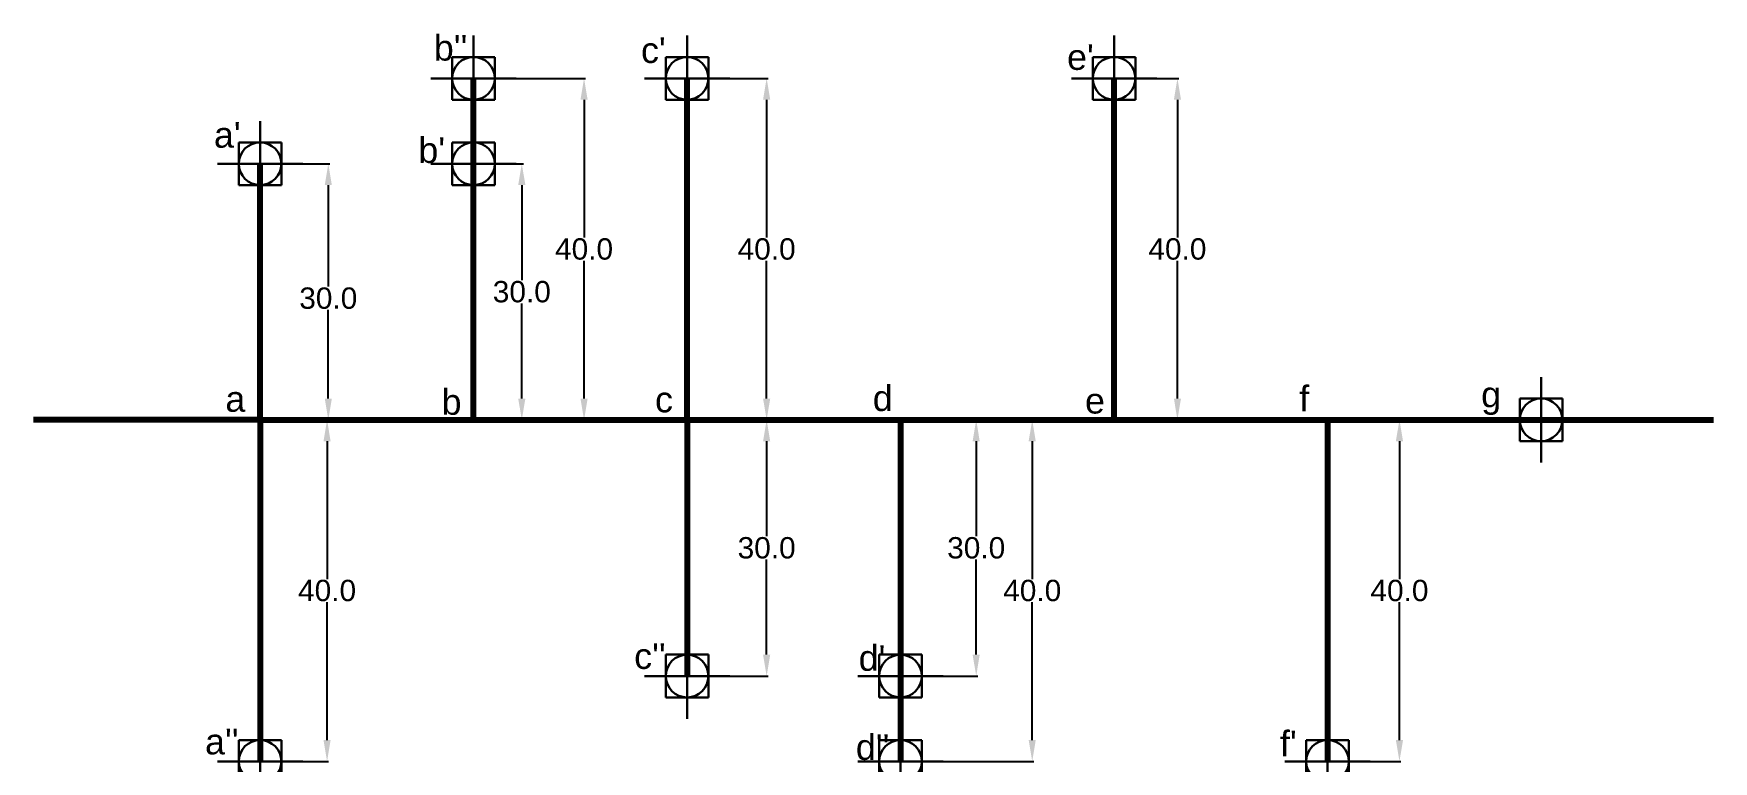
# Model space of a CAD drawing. Header units: millimetres. Extents: x -35 to 162, y 264 to 349.
import ezdxf

# ---------------------------------------------------------------- set-up
doc = ezdxf.new("R2010")
doc.units = ezdxf.units.MM
doc.header["$PDMODE"] = 98
doc.header["$PDSIZE"] = 5
doc.layers.add('thick continuous', color=7, linetype='Continuous', lineweight=30)
doc.styles.get("Standard").update_dxf_attribs({"font": 'Arial.ttf'})
doc.dimstyles.get("Standard").update_dxf_attribs({"dimtxt": 2.5, "dimasz": 2.5, "dimexe": 0.18, "dimexo": 0.0625, "dimgap": 0.09, "dimtad": 0, "dimtih": 1, "dimtoh": 1, "dimdec": 1, "dimzin": 0, "dimdsep": 46, "dimtxsty": 'Standard', "dimcen": 0.09, "dimadec": 0, "dimazin": 0, "dimtfac": 1, "dimtdec": 1, "dimtofl": 0, "dimtmove": 0, "dimatfit": 3, "dimfxl": 1, "dimtolj": 1, "dimtzin": 0, "dimarcsym": 0})

# ---------------------------------------------------------------- blocks, each defined once
blk = doc.blocks.new('*D0')
at = {"layer": 'Defpoints', "color": 0, "transparency": 16777216}
for p in [(-8.36, 333.7), (-0.37, 333.7), (-8.36, 303.7)]:
    blk.add_point(p, dxfattribs=at)
at = {"layer": 'thick continuous', "color": 0, "lineweight": -2, "transparency": 16777216}
for p, q in [((-8.3, 333.7), (-0.19, 333.7)), ((-0.37, 331.2), (-0.37, 319.31)), ((-0.37, 306.2), (-0.37, 316.57)), ((-8.3, 303.7), (-0.19, 303.7))]:
    blk.add_line(p, q, dxfattribs=at)
at = {"layer": 'thick continuous', "color": 0, "transparency": 16777216}
for points in [[(-0.78, 331.2), (0.05, 331.2), (-0.37, 333.7)], [(-0.78, 306.2), (0.05, 306.2), (-0.37, 303.7)]]:
    blk.add_solid(points, dxfattribs=at)
at = {"layer": 'thick continuous', "color": 0, "lineweight": 5, "transparency": 16777216, "insert": (-0.37, 317.94), "char_height": 2.5, "attachment_point": 5}
blk.add_mtext('\\A1;30.0', dxfattribs=at)
blk = doc.blocks.new('*D1')
at = {"layer": 'Defpoints', "color": 0, "transparency": 16777216}
for p in [(16.64, 333.7), (22.29, 333.7), (16.64, 303.7)]:
    blk.add_point(p, dxfattribs=at)
at = {"layer": 'thick continuous', "color": 0, "lineweight": -2, "transparency": 16777216}
for p, q in [((16.7, 333.7), (22.47, 333.7)), ((22.29, 331.2), (22.29, 320.06)), ((22.29, 306.2), (22.29, 317.33)), ((16.7, 303.7), (22.47, 303.7))]:
    blk.add_line(p, q, dxfattribs=at)
at = {"layer": 'thick continuous', "color": 0, "transparency": 16777216}
for points in [[(21.87, 331.2), (22.71, 331.2), (22.29, 333.7)], [(21.87, 306.2), (22.71, 306.2), (22.29, 303.7)]]:
    blk.add_solid(points, dxfattribs=at)
at = {"layer": 'thick continuous', "color": 0, "lineweight": 5, "transparency": 16777216, "insert": (22.29, 318.7), "char_height": 2.5, "attachment_point": 5}
blk.add_mtext('\\A1;30.0', dxfattribs=at)
blk = doc.blocks.new('*D2')
at = {"layer": 'Defpoints', "color": 0, "transparency": 16777216}
for p in [(16.64, 343.7), (16.64, 303.7), (29.58, 303.7)]:
    blk.add_point(p, dxfattribs=at)
at = {"layer": 'thick continuous', "color": 0, "lineweight": -2, "transparency": 16777216}
for p, q in [((16.7, 343.7), (29.76, 343.7)), ((29.58, 341.2), (29.58, 325.06)), ((29.58, 306.2), (29.58, 322.33)), ((16.7, 303.7), (29.76, 303.7))]:
    blk.add_line(p, q, dxfattribs=at)
at = {"layer": 'thick continuous', "color": 0, "transparency": 16777216}
for points in [[(29.16, 341.2), (30, 341.2), (29.58, 343.7)], [(29.16, 306.2), (30, 306.2), (29.58, 303.7)]]:
    blk.add_solid(points, dxfattribs=at)
at = {"layer": 'thick continuous', "color": 0, "lineweight": 5, "transparency": 16777216, "insert": (29.58, 323.7), "char_height": 2.5, "attachment_point": 5}
blk.add_mtext('\\A1;40.0', dxfattribs=at)
blk = doc.blocks.new('*D3')
at = {"layer": 'Defpoints', "color": 0, "transparency": 16777216}
for p in [(41.64, 343.7), (41.64, 303.7), (50.96, 303.7)]:
    blk.add_point(p, dxfattribs=at)
at = {"layer": 'thick continuous', "color": 0, "lineweight": -2, "transparency": 16777216}
for p, q in [((41.7, 343.7), (51.14, 343.7)), ((50.96, 341.2), (50.96, 325.06)), ((50.96, 306.2), (50.96, 322.33)), ((41.7, 303.7), (51.14, 303.7))]:
    blk.add_line(p, q, dxfattribs=at)
at = {"layer": 'thick continuous', "color": 0, "transparency": 16777216}
for points in [[(50.54, 341.2), (51.38, 341.2), (50.96, 343.7)], [(50.54, 306.2), (51.38, 306.2), (50.96, 303.7)]]:
    blk.add_solid(points, dxfattribs=at)
at = {"layer": 'thick continuous', "color": 0, "lineweight": 5, "transparency": 16777216, "insert": (50.96, 323.7), "char_height": 2.5, "attachment_point": 5}
blk.add_mtext('\\A1;40.0', dxfattribs=at)
blk = doc.blocks.new('*D4')
at = {"layer": 'Defpoints', "color": 0, "transparency": 16777216}
for p in [(41.64, 303.7), (41.64, 273.7), (50.96, 273.7)]:
    blk.add_point(p, dxfattribs=at)
at = {"layer": 'thick continuous', "color": 0, "lineweight": -2, "transparency": 16777216}
for p, q in [((41.7, 303.7), (51.14, 303.7)), ((50.96, 301.2), (50.96, 290.06)), ((50.96, 276.2), (50.96, 287.33)), ((41.7, 273.7), (51.14, 273.7))]:
    blk.add_line(p, q, dxfattribs=at)
at = {"layer": 'thick continuous', "color": 0, "transparency": 16777216}
for points in [[(50.54, 301.2), (51.38, 301.2), (50.96, 303.7)], [(50.54, 276.2), (51.38, 276.2), (50.96, 273.7)]]:
    blk.add_solid(points, dxfattribs=at)
at = {"layer": 'thick continuous', "color": 0, "lineweight": 5, "transparency": 16777216, "insert": (50.96, 288.7), "char_height": 2.5, "attachment_point": 5}
blk.add_mtext('\\A1;30.0', dxfattribs=at)
blk = doc.blocks.new('*D5')
at = {"layer": 'Defpoints', "color": 0, "transparency": 16777216}
for p in [(66.64, 303.7), (66.64, 273.7), (75.5, 273.7)]:
    blk.add_point(p, dxfattribs=at)
at = {"layer": 'thick continuous', "color": 0, "lineweight": -2, "transparency": 16777216}
for p, q in [((66.7, 303.7), (75.68, 303.7)), ((75.5, 301.2), (75.5, 290.06)), ((75.5, 276.2), (75.5, 287.33)), ((66.7, 273.7), (75.68, 273.7))]:
    blk.add_line(p, q, dxfattribs=at)
at = {"layer": 'thick continuous', "color": 0, "transparency": 16777216}
for points in [[(75.08, 301.2), (75.91, 301.2), (75.5, 303.7)], [(75.08, 276.2), (75.91, 276.2), (75.5, 273.7)]]:
    blk.add_solid(points, dxfattribs=at)
at = {"layer": 'thick continuous', "color": 0, "lineweight": 5, "transparency": 16777216, "insert": (75.5, 288.7), "char_height": 2.5, "attachment_point": 5}
blk.add_mtext('\\A1;30.0', dxfattribs=at)
blk = doc.blocks.new('*D6')
at = {"layer": 'Defpoints', "color": 0, "transparency": 16777216}
for p in [(66.64, 303.7), (66.64, 263.7), (82.06, 263.7)]:
    blk.add_point(p, dxfattribs=at)
at = {"layer": 'thick continuous', "color": 0, "lineweight": -2, "transparency": 16777216}
for p, q in [((66.7, 303.7), (82.24, 303.7)), ((82.06, 301.2), (82.06, 285.06)), ((82.06, 266.2), (82.06, 282.33)), ((66.7, 263.7), (82.24, 263.7))]:
    blk.add_line(p, q, dxfattribs=at)
at = {"layer": 'thick continuous', "color": 0, "transparency": 16777216}
for points in [[(81.64, 301.2), (82.47, 301.2), (82.06, 303.7)], [(81.64, 266.2), (82.47, 266.2), (82.06, 263.7)]]:
    blk.add_solid(points, dxfattribs=at)
at = {"layer": 'thick continuous', "color": 0, "lineweight": 5, "transparency": 16777216, "insert": (82.06, 283.7), "char_height": 2.5, "attachment_point": 5}
blk.add_mtext('\\A1;40.0', dxfattribs=at)
blk = doc.blocks.new('*D7')
at = {"layer": 'Defpoints', "color": 0, "transparency": 16777216}
for p in [(91.64, 343.7), (91.64, 303.7), (99.06, 303.7)]:
    blk.add_point(p, dxfattribs=at)
at = {"layer": 'thick continuous', "color": 0, "lineweight": -2, "transparency": 16777216}
for p, q in [((91.7, 343.7), (99.24, 343.7)), ((99.06, 341.2), (99.06, 325.06)), ((99.06, 306.2), (99.06, 322.33)), ((91.7, 303.7), (99.24, 303.7))]:
    blk.add_line(p, q, dxfattribs=at)
at = {"layer": 'thick continuous', "color": 0, "transparency": 16777216}
for points in [[(98.65, 341.2), (99.48, 341.2), (99.06, 343.7)], [(98.65, 306.2), (99.48, 306.2), (99.06, 303.7)]]:
    blk.add_solid(points, dxfattribs=at)
at = {"layer": 'thick continuous', "color": 0, "lineweight": 5, "transparency": 16777216, "insert": (99.06, 323.7), "char_height": 2.5, "attachment_point": 5}
blk.add_mtext('\\A1;40.0', dxfattribs=at)
blk = doc.blocks.new('*D8')
at = {"layer": 'Defpoints', "color": 0, "transparency": 16777216}
for p in [(116.64, 303.7), (116.64, 263.7), (125.06, 263.7)]:
    blk.add_point(p, dxfattribs=at)
at = {"layer": 'thick continuous', "color": 0, "lineweight": -2, "transparency": 16777216}
for p, q in [((116.7, 303.7), (125.24, 303.7)), ((125.06, 301.2), (125.06, 285.06)), ((125.06, 266.2), (125.06, 282.33)), ((116.7, 263.7), (125.24, 263.7))]:
    blk.add_line(p, q, dxfattribs=at)
at = {"layer": 'thick continuous', "color": 0, "transparency": 16777216}
for points in [[(124.64, 301.2), (125.48, 301.2), (125.06, 303.7)], [(124.64, 266.2), (125.48, 266.2), (125.06, 263.7)]]:
    blk.add_solid(points, dxfattribs=at)
at = {"layer": 'thick continuous', "color": 0, "lineweight": 5, "transparency": 16777216, "insert": (125.06, 283.7), "char_height": 2.5, "attachment_point": 5}
blk.add_mtext('\\A1;40.0', dxfattribs=at)
blk = doc.blocks.new('*D9')
at = {"layer": 'Defpoints', "color": 0, "transparency": 16777216}
for p in [(-8.36, 303.7), (-8.36, 263.7), (-0.51, 263.7)]:
    blk.add_point(p, dxfattribs=at)
at = {"layer": 'thick continuous', "color": 0, "lineweight": -2, "transparency": 16777216}
for p, q in [((-8.3, 303.7), (-0.33, 303.7)), ((-0.51, 301.2), (-0.51, 285.06)), ((-0.51, 266.2), (-0.51, 282.33)), ((-8.3, 263.7), (-0.33, 263.7))]:
    blk.add_line(p, q, dxfattribs=at)
at = {"layer": 'thick continuous', "color": 0, "transparency": 16777216}
for points in [[(-0.93, 301.2), (-0.1, 301.2), (-0.51, 303.7)], [(-0.93, 266.2), (-0.1, 266.2), (-0.51, 263.7)]]:
    blk.add_solid(points, dxfattribs=at)
at = {"layer": 'thick continuous', "color": 0, "lineweight": 5, "transparency": 16777216, "insert": (-0.51, 283.7), "char_height": 2.5, "attachment_point": 5}
blk.add_mtext('\\A1;40.0', dxfattribs=at)

msp = doc.modelspace()

# ---------------------------------------------------------------- linework, layer by layer
at = {"layer": 'thick continuous', "color": 5, "lineweight": 80}
for p, q in [((16.64, 303.7), (16.64, 343.7)), ((41.64, 303.7), (41.64, 343.7)), ((91.64, 303.7), (91.64, 343.7)), ((-8.36, 303.7), (-8.36, 333.7)), ((-8.36, 303.7), (-8.36, 263.7)), ((41.64, 303.7), (41.64, 273.7)), ((66.64, 303.7), (66.64, 263.7)), ((116.64, 303.7), (116.64, 263.7))]:
    msp.add_line(p, q, dxfattribs=at)
at = {"layer": 'thick continuous'}
for p, q in [((16.64, 303.7), (16.64, 333.7)), ((-8.36, 303.7), (-8.36, 303.7)), ((66.64, 303.7), (66.64, 273.7)), ((116.64, 303.7), (142.4, 303.7)), ((116.64, 303.7), (141.64, 303.7))]:
    msp.add_line(p, q, dxfattribs=at)
at = {"layer": 'thick continuous', "lineweight": 80}
for p, q in [((-8.36, 303.7), (-34.88, 303.7)), ((-8.36, 303.7), (16.64, 303.7)), ((16.64, 303.7), (41.64, 303.7)), ((41.64, 303.7), (66.64, 303.7)), ((66.64, 303.7), (91.64, 303.7)), ((91.64, 303.7), (116.64, 303.7)), ((116.64, 303.7), (141.64, 303.7)), ((141.64, 303.7), (161.82, 303.7))]:
    msp.add_line(p, q, dxfattribs=at)
at = {"layer": 'thick continuous'}
for p in [(16.64, 343.7), (41.64, 343.7), (91.64, 343.7), (-8.36, 333.7), (16.64, 333.7), (141.64, 303.7), (41.64, 273.7), (66.64, 273.7), (-8.36, 263.7), (66.64, 263.7), (116.64, 263.7)]:
    msp.add_point(p, dxfattribs=at)

# ---------------------------------------------------------------- texts
at = {"layer": 'thick continuous', "color": 0, "char_height": 3, "attachment_point": 1}
for s, insert in [("b''", (11.99, 348.78)), ("c'", (36.25, 348.5)), ("e'", (86.14, 347.69)), ("a'", (-13.76, 338.58)), ("b'", (10.18, 336.79)), ('a', (-12.42, 307.65)), ('b', (12.9, 307.3)), ('c', (37.89, 307.58)), ('d', (63.39, 307.74)), ('f', (113.33, 307.7)), ('g', (134.63, 308.17)), ('e', (88.24, 307.44)), ("c''", (35.45, 277.53)), ("d'", (61.74, 277.31)), ("a''", (-14.8, 267.52)), ("d''", (61.41, 266.88)), ("f'", (111.07, 267.29))]:
    msp.add_mtext_dynamic_manual_height_columns(s, width=3.1585, gutter_width=12.5, heights=[0], dxfattribs=dict(at, insert=insert))

# ---------------------------------------------------------------- dimensions: what is measured, and where the dimension line sits
at = {"layer": 'thick continuous', "lineweight": 5}
for base, p1, p2, picture, middle in [((29.58, 303.7), (16.64, 343.7), (16.64, 303.7), '*D2', (29.58, 323.7)), ((50.96, 303.7), (41.64, 343.7), (41.64, 303.7), '*D3', (50.96, 323.7)), ((99.06, 303.7), (91.64, 343.7), (91.64, 303.7), '*D7', (99.06, 323.7)), ((22.29, 333.7), (16.64, 303.7), (16.64, 333.7), '*D1', (22.29, 318.7)), ((-0.51, 263.7), (-8.36, 303.7), (-8.36, 263.7), '*D9', (-0.51, 283.7)), ((50.96, 273.7), (41.64, 303.7), (41.64, 273.7), '*D4', (50.96, 288.7)), ((75.5, 273.7), (66.64, 303.7), (66.64, 273.7), '*D5', (75.5, 288.7)), ((82.06, 263.7), (66.64, 303.7), (66.64, 263.7), '*D6', (82.06, 283.7)), ((125.06, 263.7), (116.64, 303.7), (116.64, 263.7), '*D8', (125.06, 283.7))]:
    dim = msp.add_linear_dim(base=base, p1=p1, p2=p2, angle=90, dimstyle='Standard', dxfattribs=at)
    dim.commit()
    dim.dimension.update_dxf_attribs({"geometry": picture, "text_midpoint": middle})
dim = msp.add_linear_dim(base=(-0.37, 333.7), p1=(-8.36, 303.7), p2=(-8.36, 333.7), angle=90, dimstyle='Standard', dxfattribs=at)
dim.commit()
dim.dimension.update_dxf_attribs({"geometry": '*D0', "text_midpoint": (-0.37, 317.94), "dimtype": 160})

doc.saveas('drawing.dxf')
